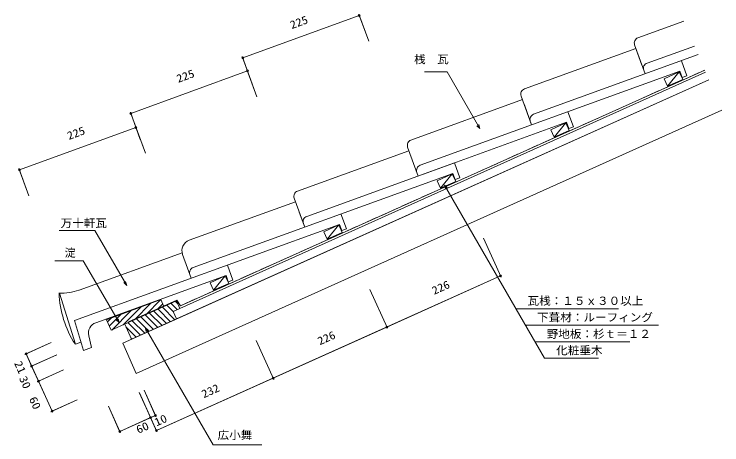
# Model space of a CAD drawing. Units: millimetres, scale not verified. Extents: x -646 to 637, y -391 to 391.
import ezdxf
from ezdxf.enums import TextEntityAlignment as Align

# ---------------------------------------------------------------- set-up
doc = ezdxf.new("R2010")
doc.units = ezdxf.units.MM
doc.header["$LTSCALE"] = 10
doc.linetypes.add('DASHED3', pattern=[4, 3, -1])
for name, color, linetype, lineweight in [('0-0_LAYER001', 2, 'Continuous', 18), ('0-1_LAYER003', 7, 'Continuous', 18), ('0-2_LAYER004', 2, 'DASHED3', 18)]:
    doc.layers.add(name, color=color, linetype=linetype, lineweight=lineweight)
doc.styles.add('ＭＳ ゴシック', font='')
doc.styles.get('ＭＳ ゴシック').set_extended_font_data('MS Gothic')

msp = doc.modelspace()

# ---------------------------------------------------------------- linework, layer by layer
at = {"layer": '0-0_LAYER001'}
for p, q in [((-231.46, 311.37), (-20.11, 388.55)), ((-20.97, 390.89), (-2.96, 341.58)), ((-232.32, 313.72), (-214.31, 264.4)), ((-434.2, 210.62), (-222.85, 287.8)), ((-223.71, 290.14), (-205.7, 240.83)), ((560.02, 286), (532.66, 273.69)), ((560.02, 286), (538.82, 260.01)), ((566.17, 272.32), (560.02, 286)), ((532.66, 273.69), (538.82, 260.01)), ((538.82, 260.01), (566.17, 272.32)), ((-435.06, 212.97), (-417.05, 163.65)), ((354.32, 193.46), (326.97, 181.13)), ((354.32, 193.46), (333.14, 167.46)), ((360.49, 179.79), (354.32, 193.46)), ((-636.31, 108.14), (-424.96, 185.31)), ((-425.82, 187.66), (-407.81, 138.35)), ((326.97, 181.13), (333.14, 167.46)), ((333.14, 167.46), (360.49, 179.79)), ((-637.17, 110.49), (-619.16, 61.17)), ((148.57, 100.85), (121.22, 88.54)), ((148.57, 100.85), (127.37, 74.86)), ((154.73, 87.17), (148.57, 100.85)), ((121.22, 88.54), (127.37, 74.86)), ((127.37, 74.86), (154.73, 87.17)), ((134.65, 80.18), (315.89, -233.73)), ((-57.19, 8.26), (-84.55, -4.06)), ((-57.19, 8.26), (-78.4, -17.73)), ((-51.04, -5.42), (-57.19, 8.26)), ((-84.55, -4.06), (-78.4, -17.73)), ((-78.4, -17.73), (-51.04, -5.42)), ((237.07, -86.59), (205.26, -15.92)), ((-262.96, -84.34), (-290.32, -96.65)), ((-262.96, -84.34), (-284.16, -110.33)), ((-256.81, -98.02), (-262.96, -84.34)), ((29.95, -177.06), (236.04, -84.31)), ((-290.32, -96.65), (-284.16, -110.33)), ((-284.16, -110.33), (-256.81, -98.02)), ((30.97, -179.34), (-0.83, -108.66)), ((263.97, -143.79), (450.04, -143.79)), ((-176.15, -269.8), (29.95, -177.06)), ((281.27, -173.77), (522.48, -173.77)), ((-626.28, -226.67), (-578.4, -205.13)), ((-175.12, -272.08), (-206.92, -201.4)), ((-175.12, -272.08), (-206.92, -201.4)), ((298.65, -203.87), (470.32, -203.87)), ((-448.71, -206.31), (-424.58, -261.24)), ((-614.03, -247.8), (-624, -225.65)), ((-616.31, -248.83), (-568.43, -227.28)), ((315.89, -233.73), (413.59, -233.73)), ((-601.72, -275.16), (-614.03, -247.8)), ((-604, -276.19), (-556.12, -254.64)), ((-577.09, -329.87), (-601.72, -275.16)), ((-176.15, -269.8), (-387.93, -365.1)), ((-388.67, -339.73), (-410.22, -291.86)), ((-397.55, -343.73), (-419.1, -295.85)), ((-386.91, -367.38), (-418.71, -296.71)), ((-579.37, -330.9), (-531.5, -309.36)), ((-453.26, -368.8), (-474.81, -320.92)), ((-454.29, -366.52), (-398.58, -341.45)), ((-398.58, -341.45), (-389.7, -337.45))]:
    msp.add_line(p, q, dxfattribs=at)
at = {"layer": '0-0_LAYER001', "color": 4}
for p, q in [((485.03, 347.83), (568.17, 377.99)), ((479.04, 335.02), (498.08, 282.54)), ((479.04, 335.02), (492.29, 298.52)), ((279.32, 255.11), (481.43, 328.44)), ((501.69, 301.93), (587.4, 333.03)), ((295.97, 209.21), (594.1, 317.37)), ((563.89, 306.41), (573.78, 279.15)), ((90.26, 116.49), (561.22, 287.36)), ((561.22, 287.36), (565.32, 276.08)), ((565.32, 276.08), (573.78, 279.15)), ((73.61, 162.4), (275.72, 235.72)), ((273.33, 242.3), (292.37, 189.82)), ((279.13, 226.32), (292.37, 189.82)), ((358.17, 213.69), (368.06, 186.43)), ((-132.1, 69.68), (70.01, 143)), ((67.62, 149.58), (86.66, 97.1)), ((67.62, 149.58), (86.66, 97.1)), ((162.35, 93.71), (153.89, 90.64)), ((-138.09, 56.87), (-119.05, 4.38)), ((-328.42, -19.63), (-135.71, 50.29)), ((-128.89, 31.49), (-119.05, 4.38)), ((-53.25, 28.26), (-43.36, 1)), ((-55.91, 9.21), (-536.34, -165.09)), ((-55.91, 9.21), (-51.82, -2.07)), ((-43.36, 1), (-51.82, -2.07)), ((-527.65, -110.01), (-341.42, -42.44)), ((-340.4, -45.25), (-324.77, -88.33)), ((-258.96, -64.46), (-249.07, -91.72)), ((-497.92, -169.24), (-261.63, -83.51)), ((-261.63, -83.51), (-257.53, -94.79)), ((-249.07, -91.72), (-257.53, -94.79)), ((-563.68, -115.61), (-534.76, -208.32)), ((-536.34, -165.09), (-520.27, -219.9)), ((-536.13, -164.96), (-536.21, -165.6)), ((-534.76, -208.32), (-524.73, -204.68)), ((-510.53, -192.78), (-505.25, -214.45)), ((-505.25, -214.45), (-520.27, -219.9))]:
    msp.add_line(p, q, dxfattribs=at)
at = {"layer": '0-0_LAYER001', "color": 3}
for p, q in [((-379.7, -127.22), (-478.35, -163.72)), ((-351.13, -162.4), (-433.21, -199.33))]:
    msp.add_line(p, q, dxfattribs=at)
at = {"layer": '0-0_LAYER001', "linetype": 'DASHED3'}
for p, q in [((-438.43, -167.69), (-350.95, -128.32)), ((-350.95, -128.32), (-344.22, -138.45))]:
    msp.add_line(p, q, dxfattribs=at)
at = {"layer": '0-0_LAYER001'}
for points in [[(198.53, 183.07), (138.94, 286.28), (98.44, 286.28)], [(196.59, 190.31), (198.53, 183.07), (193.23, 188.37)], [(136.59, 72.94), (134.65, 80.18), (139.96, 74.88)], [(-441.74, -101.66), (-499.54, -1.54), (-564.04, -1.54)], [(-455.51, -169.08), (-520.46, -56.59), (-571.83, -56.59)], [(-443.68, -94.41), (-441.74, -101.66), (-447.04, -96.35)], [(-457.45, -161.84), (-455.51, -169.08), (-460.81, -163.78)], [(-406.37, -184.84), (-408.31, -177.6), (-403, -182.9)], [(-408.31, -177.6), (-285.16, -390.89), (-196.75, -390.89)]]:
    msp.add_lwpolyline(points, dxfattribs=at)
at = {"layer": '0-0_LAYER001', "color": 4}
for points in [[(96.06, 100.51), (355.51, 194.64), (359.6, 183.36), (368.06, 186.43)], [(-115.45, 23.77), (152.46, 120.97), (162.35, 93.71)], [(-321.16, -68.94), (149.8, 101.92), (153.89, 90.64)]]:
    msp.add_lwpolyline(points, dxfattribs=at)
at = {"layer": '0-0_LAYER001'}
for centre in [(-20.11, 388.55), (-231.46, 311.37), (-222.85, 287.8), (-434.2, 210.62), (-424.96, 185.31), (-636.31, 108.14), (236.04, -84.31), (29.95, -177.06), (29.95, -177.06), (-624, -225.65), (-614.03, -247.8), (-614.03, -247.8), (-176.15, -269.8), (-176.15, -269.8), (-601.72, -275.16), (-601.72, -275.16), (-577.09, -329.87), (-398.58, -341.45), (-398.58, -341.45), (-389.7, -337.45), (-454.29, -366.52), (-387.93, -365.1)]:
    msp.add_circle(centre, 1.7, dxfattribs=at)
at = {"layer": '0-0_LAYER001', "color": 4}
for centre, radius, start, end in [((488.44, 338.43), 10, 109.94091, 199.94091), ((505.1, 292.53), 10, 109.94091, 199.94091), ((282.73, 245.71), 10, 109.94091, 199.94091), ((299.38, 199.81), 10, 109.94091, 199.94091), ((77.02, 152.99), 10, 109.94091, 199.94091), ((93.67, 107.09), 10, 109.94091, 199.94091), ((-128.69, 60.28), 10, 109.94091, 199.94091), ((-112.04, 14.37), 10, 109.94091, 199.94091), ((-321.6, -38.43), 20, 109.94091, 199.94091), ((-317.75, -78.34), 10, 109.94091, 199.94091), ((-383.22, -109.44), 181.03, 181.81043, 212.85046), ((-561.48, -11.26), 104.21, 268.6924, 288.42794), ((-491.1, -188.04), 20, 109.94091, 193.69899)]:
    msp.add_arc(centre, radius, start, end, dxfattribs=at)
at = {"layer": '0-1_LAYER003'}
for p, q in [((-231.46, 311.37), (-20.11, 388.55)), ((-20.69, 390.14), (-2.96, 341.58)), ((-232.04, 312.97), (-205.7, 240.83)), ((-434.2, 210.62), (-222.85, 287.8)), ((-345.43, -143.38), (607.67, 285.51)), ((98.44, 286.28), (138.94, 286.28)), ((560.02, 286), (538.82, 260.01)), ((613.57, 271.72), (-351.13, -162.4)), ((-434.79, 212.22), (-407.81, 138.35)), ((333.14, 167.46), (354.32, 193.46)), ((-636.31, 108.14), (-424.96, 185.31)), ((198.53, 183.07), (193.23, 188.37)), ((-636.89, 109.73), (-619.16, 61.17)), ((127.37, 74.86), (148.57, 100.85)), ((134.65, 80.18), (136.45, 73.47)), ((134.65, 80.18), (139.85, 74.99)), ((134.65, 80.18), (315.89, -233.73)), ((-78.4, -17.73), (-57.19, 8.26)), ((-564.04, -1.54), (-499.54, -1.54)), ((-441.74, -101.66), (-499.54, -1.54)), ((205.26, -15.92), (237.07, -86.59)), ((-571.83, -56.59), (-520.46, -56.59)), ((-455.51, -169.08), (-520.46, -56.59)), ((-284.16, -110.33), (-262.96, -84.34)), ((30.97, -179.34), (-0.83, -108.66)), ((263.97, -143.79), (450.04, -143.79)), ((-408.31, -177.6), (-406.37, -184.84)), ((-408.31, -177.6), (-403, -182.9)), ((-408.31, -177.6), (-285.16, -390.89)), ((281.27, -173.77), (522.48, -173.77)), ((-578.4, -205.13), (-625.55, -226.34)), ((-175.12, -272.08), (-206.92, -201.4)), ((298.65, -203.87), (470.32, -203.87)), ((-624, -225.65), (-577.09, -329.87)), ((-615.58, -248.5), (-568.43, -227.28)), ((315.89, -233.73), (413.59, -233.73)), ((-601.72, -275.16), (-556.12, -254.64)), ((-600.17, -274.46), (-603.27, -275.86)), ((-410.22, -291.86), (-389, -339)), ((-387.24, -366.65), (-418.71, -296.71)), ((-578.64, -330.57), (-531.5, -309.36)), ((-454.29, -366.52), (-453.59, -368.07))]:
    msp.add_line(p, q, dxfattribs=at)
at = {"layer": '0-1_LAYER003', "color": 2}
for p, q in [((-345.43, -143.38), (607.67, 285.51)), ((-448.71, -206.31), (613.57, 271.72)), ((-424.58, -261.24), (637.17, 216.54)), ((-407.23, -154.74), (-379.7, -127.22)), ((-448.37, -173.26), (-415.62, -140.51)), ((-427.8, -164), (-397.66, -133.86)), ((-386.66, -145.49), (-376.25, -135.08)), ((-376.92, -141.1), (-354.23, -163.79)), ((-369.12, -137.59), (-356.49, -150.22)), ((-361.31, -134.08), (-349.97, -145.42)), ((-353.51, -130.57), (-349.31, -134.77)), ((-349.13, -135.18), (-345.43, -143.38)), ((-473.2, -175.45), (-451.54, -153.8)), ((-468.94, -182.51), (-433.58, -147.15)), ((-400.33, -151.64), (-377.64, -174.32)), ((-392.52, -148.12), (-369.83, -170.81)), ((-384.72, -144.61), (-362.03, -167.3)), ((-476.65, -167.59), (-469.5, -160.44)), ((-431.54, -165.68), (-408.85, -188.37)), ((-423.73, -162.17), (-401.04, -184.86)), ((-415.93, -158.66), (-393.24, -181.35)), ((-408.13, -155.15), (-385.44, -177.84)), ((-443.17, -176.68), (-424.45, -195.39)), ((-439.34, -169.19), (-416.65, -191.88)), ((-434.3, -196.86), (-432.26, -198.9))]:
    msp.add_line(p, q, dxfattribs=at)
at = {"layer": '0-1_LAYER003', "color": 3}
for p, q in [((-379.7, -127.22), (-374.15, -139.86)), ((-469.9, -182.95), (-351.59, -129.7)), ((-351.59, -129.7), (-345.43, -143.38)), ((-478.35, -163.72), (-469.9, -182.95)), ((-445.28, -171.87), (-433.21, -199.33))]:
    msp.add_line(p, q, dxfattribs=at)
at = {"layer": '0-1_LAYER003'}
for points in [[(606.09, 289.19), (-344.22, -138.45), (-350.95, -128.32), (-438.43, -167.69)], [(138.94, 286.28), (198.53, 183.07), (196.59, 190.31)], [(-432.26, -198.9), (-448.71, -206.31), (-424.58, -261.24), (637.17, 216.54)], [(236.04, -84.31), (-386.38, -364.4), (-387.93, -365.1)], [(-443.68, -94.41), (-441.74, -101.66), (-447.04, -96.35)], [(-457.45, -161.84), (-455.51, -169.08), (-460.81, -163.78)], [(-389.7, -337.45), (-454.29, -366.52), (-474.81, -320.92)], [(-285.16, -390.89), (-220.66, -390.89), (-204.27, -390.89)]]:
    msp.add_lwpolyline(points, dxfattribs=at)
for points in [[(538.82, 260.01), (532.66, 273.69), (560.02, 286), (566.17, 272.32)], [(333.14, 167.46), (326.97, 181.13), (354.32, 193.46), (360.49, 179.79)], [(127.37, 74.86), (121.22, 88.54), (148.57, 100.85), (154.73, 87.17)], [(-78.4, -17.73), (-84.55, -4.06), (-57.19, 8.26), (-51.04, -5.42)], [(-284.16, -110.33), (-290.32, -96.65), (-262.96, -84.34), (-256.81, -98.02)]]:
    msp.add_lwpolyline(points, close=True, dxfattribs=at)
at = {"layer": '0-1_LAYER003', "color": 3}
msp.add_lwpolyline([(-345.43, -143.38), (-357.29, -148.72), (-351.13, -162.4)], dxfattribs=at)
at = {"layer": '0-2_LAYER004'}
msp.add_line((-344.22, -138.45), (606.09, 289.19), dxfattribs=at)

# ---------------------------------------------------------------- texts
at = {"layer": '0-0_LAYER001', "color": 7, "style": 'ＭＳ ゴシック'}
for s, rotation, width, p in [('225', 20.061, 1.1, (-140.94, 359.55)), ('225', 20.061, 1.1, (-346.74, 261.91)), ('225', 20.061, 1.1, (-545.03, 158.26)), ('226', 24.228, 1.1, (117.44, -122.66)), ('226', 24.228, 1.1, (-89.86, -214.29)), ('21', 294.228, 1.15, (-650.18, -244.33)), ('30', 294.228, 1.15, (-641.27, -271.71)), ('232', 24.228, 1.1, (-300.17, -310.43)), ('60', 294.228, 1.15, (-623.26, -309.23)), ('10', 24.228, 1.15, (-385.79, -361.51)), ('60', 24.228, 1.15, (-418.84, -375.03))]:
    msp.add_text(s, height=14.66, rotation=rotation, dxfattribs=dict(at, width=width)).set_placement(p, align=Align.BOTTOM_LEFT)
at = {"layer": '0-0_LAYER001', "color": 7, "style": 'ＭＳ ゴシック', "width": 1.05}
for s, p in [('桟\u3000瓦', (79.22, 297.18)), ('万十軒瓦', (-561.47, -0.31)), ('\u3000瓦桟：１５ｘ３０以上', (263.97, -141.29)), ('\u3000下葺材：ルーフィング', (281.27, -171.27)), ('\u3000野地板：杉ｔ＝１２', (298.65, -201.37)), ('\u3000化粧垂木', (315.89, -231.23)), ('広小舞', (-276.99, -384.94))]:
    msp.add_text(s, height=14.66, dxfattribs=at).set_placement(p, align=Align.BOTTOM_LEFT)
at = {"layer": '0-0_LAYER001', "color": 7, "style": 'ＭＳ ゴシック'}
msp.add_text('淀', height=14.66, dxfattribs=at).set_placement((-554.21, -54.09), align=Align.BOTTOM_LEFT)

doc.saveas('drawing.dxf')
